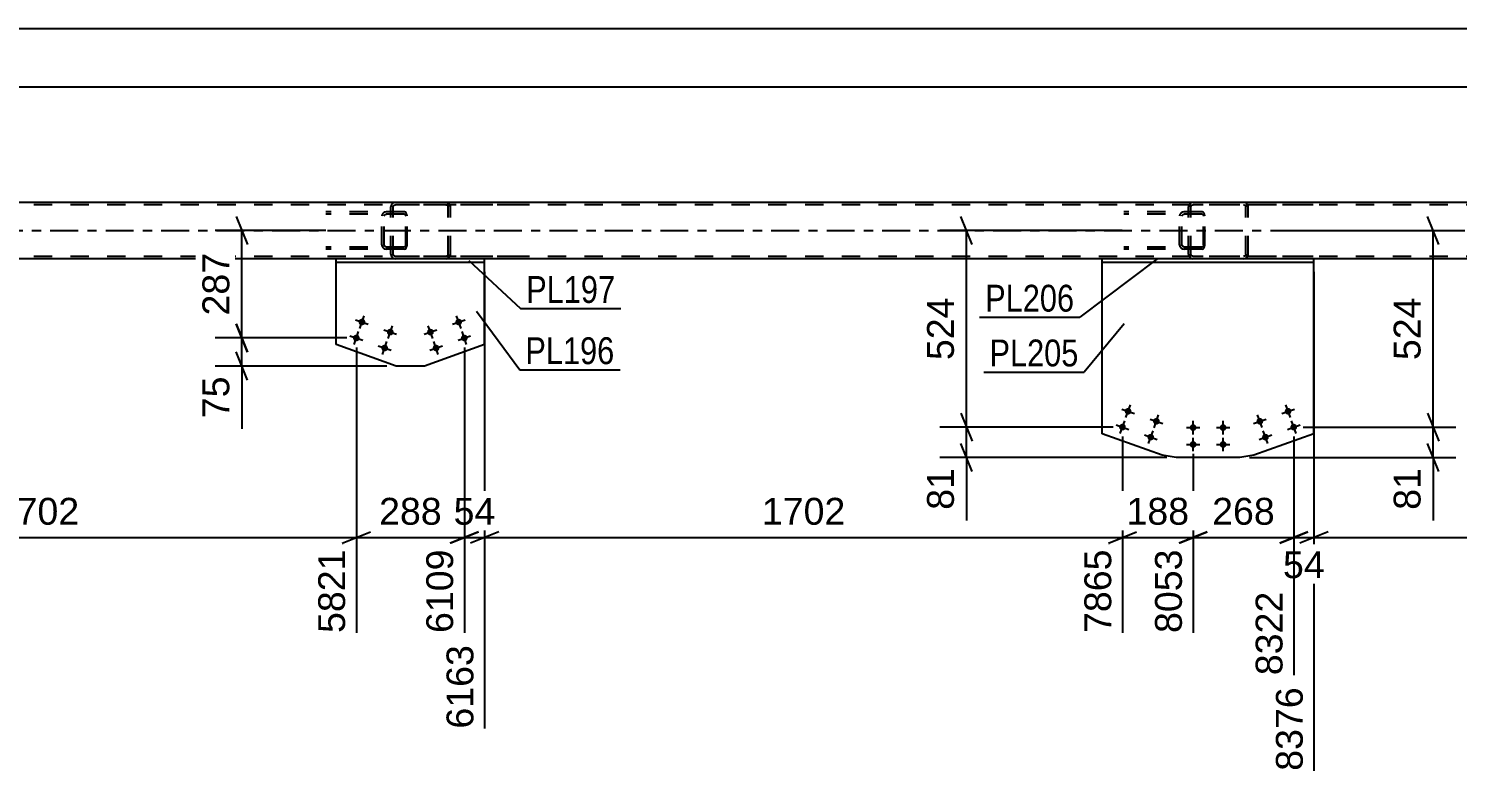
# Model space of a CAD drawing. Header units: millimetres. Extents: x -136 to 705, y -401 to 193.
# Drawn here: x 84.4 to 236.9, y -248.2 to -168.4 of the extents above; entities that cross this region are included whole.
import ezdxf

# ---------------------------------------------------------------- set-up
doc = ezdxf.new("R2010")
doc.units = ezdxf.units.MM
doc.linetypes.add('DXK_LINE_DOT2', pattern=[3.9198, 1.9599, -1.9599])
doc.linetypes.add('DXK_LINE_DOT3', pattern=[5.9187, 2.979, -0.9799, 0.9799, -0.9799])
doc.styles.add('Arial', font='ARIAL.TTF', dxfattribs={"height": 0.2})
doc.styles.add('Arial Narrow', font='ARIALN.TTF', dxfattribs={"height": 0.2})

# ---------------------------------------------------------------- blocks, each defined once
blk = doc.blocks.new('Part-318887035-4805 - 4670')
at = {"color": 2, "linetype": 'Continuous'}
for p, q in [((604.33, -186.98), (-61.24, -186.98)), ((117.23, -192.98), (51.32, -192.98)), ((198.99, -192.98), (133.08, -192.98)), ((287.49, -192.98), (221.59, -192.98))]:
    blk.add_line(p, q, dxfattribs=at)
at = {"color": 7, "linetype": 'DXK_LINE_DOT2'}
for p, q in [((604.33, -187.22), (-61.24, -187.22)), ((604.33, -192.74), (-61.24, -192.74)), ((604.33, -192.98), (-53.24, -192.98)), ((133.08, -192.98), (117.23, -192.98)), ((221.59, -192.98), (198.99, -192.98))]:
    blk.add_line(p, q, dxfattribs=at)
at = {"color": 7, "linetype": 'DXK_LINE_DOT3'}
blk.add_line((-61.24, -189.98), (604.33, -189.98), dxfattribs=at)
blk = doc.blocks.new('Bolt-318887035-4816 - 4670')
at = {"linetype": 'Continuous'}
for points in [[(208.33, -211, -1), (209.05, -211, -1)], [(211.53, -211, -1), (212.25, -211, -1)], [(208.33, -212.8, -1), (209.05, -212.8, -1)], [(211.53, -212.8, -1), (212.25, -212.8, -1)]]:
    blk.add_hatch(color=1, dxfattribs=at).paths.add_polyline_path(points)
at = {"color": 1, "linetype": 'Continuous'}
for p, q in [((208.69, -211.72), (208.69, -210.28)), ((211.89, -211.72), (211.89, -210.28)), ((207.97, -211), (209.41, -211)), ((211.17, -211), (212.61, -211)), ((207.97, -212.8), (209.41, -212.8)), ((208.69, -213.52), (208.69, -212.08)), ((211.17, -212.8), (212.61, -212.8)), ((211.89, -213.52), (211.89, -212.08))]:
    blk.add_line(p, q, dxfattribs=at)
blk = doc.blocks.new('Part-318887035-4704 - 4670')
at = {"color": 2, "linetype": 'Continuous'}
for p, q in [((221.59, -192.98), (198.99, -192.98)), ((198.99, -193.38), (198.99, -192.98)), ((221.59, -193.38), (198.99, -193.38)), ((221.59, -193.38), (221.59, -192.98))]:
    blk.add_line(p, q, dxfattribs=at)
blk = doc.blocks.new('Bolt-318887035-4841 - 4670')
at = {"linetype": 'Continuous'}
for points in [[(218.49, -209.38, -1), (219.16, -209.14, -1)], [(215.47, -210.45, -1), (216.15, -210.21, -1)], [(216.07, -212.14, -1), (216.75, -211.9, -1)], [(219.09, -211.07, -1), (219.77, -210.83, -1)]]:
    blk.add_hatch(color=1, dxfattribs=at).paths.add_polyline_path(points)
at = {"color": 1, "linetype": 'Continuous'}
for p, q in [((219.07, -209.93), (218.58, -208.58)), ((215.13, -210.57), (216.49, -210.09)), ((216.05, -211), (215.57, -209.65)), ((218.15, -209.5), (219.5, -209.02)), ((219.67, -211.63), (219.19, -210.27)), ((215.73, -212.26), (217.09, -211.78)), ((216.65, -212.7), (216.17, -211.34)), ((218.75, -211.19), (220.1, -210.71))]:
    blk.add_line(p, q, dxfattribs=at)
blk = doc.blocks.new('Bolt-318887035-4811 - 4670')
at = {"linetype": 'Continuous'}
for points in [[(201.41, -209.14, -1), (202.09, -209.38, -1)], [(204.43, -210.21, -1), (205.11, -210.45, -1)], [(200.81, -210.83, -1), (201.49, -211.07, -1)], [(203.83, -211.9, -1), (204.5, -212.14, -1)]]:
    blk.add_hatch(color=1, dxfattribs=at).paths.add_polyline_path(points)
at = {"color": 1, "linetype": 'Continuous'}
for p, q in [((201.51, -209.94), (201.99, -208.58)), ((200.91, -211.63), (201.39, -210.27)), ((201.07, -209.02), (202.43, -209.5)), ((204.09, -210.09), (205.45, -210.57)), ((204.53, -211.01), (205.01, -209.65)), ((200.47, -210.71), (201.83, -211.19)), ((203.49, -211.78), (204.84, -212.26)), ((203.92, -212.7), (204.41, -211.34))]:
    blk.add_line(p, q, dxfattribs=at)
blk = doc.blocks.new('Part-318887035-4778 - 4670')
at = {"color": 2, "linetype": 'Continuous'}
for p, q in [((117.23, -202.15), (117.23, -193.38)), ((133.08, -202.15), (133.08, -193.38)), ((123.64, -204.43), (117.23, -202.15)), ((133.08, -202.15), (126.67, -204.43)), ((126.67, -204.43), (123.64, -204.43))]:
    blk.add_line(p, q, dxfattribs=at)
at = {"color": 7, "linetype": 'DXK_LINE_DOT2'}
blk.add_line((133.08, -193.38), (117.23, -193.38), dxfattribs=at)
blk = doc.blocks.new('Bolt-318887035-4779 - 4670')
at = {"linetype": 'Continuous'}
for points in [[(129.98, -199.86, -1), (130.65, -199.62, -1)], [(126.96, -200.93, -1), (127.64, -200.69, -1)], [(130.58, -201.56, -1), (131.26, -201.32, -1)], [(127.56, -202.63, -1), (128.24, -202.39, -1)]]:
    blk.add_hatch(color=1, dxfattribs=at).paths.add_polyline_path(points)
at = {"color": 1, "linetype": 'Continuous'}
for p, q in [((129.64, -199.98), (130.99, -199.5)), ((130.56, -200.42), (130.07, -199.06)), ((126.62, -201.05), (127.98, -200.57)), ((127.54, -201.49), (127.06, -200.13)), ((130.24, -201.68), (131.59, -201.2)), ((131.16, -202.12), (130.68, -200.76)), ((127.22, -202.75), (128.58, -202.27)), ((128.14, -203.19), (127.66, -201.83))]:
    blk.add_line(p, q, dxfattribs=at)
blk = doc.blocks.new('Bolt-318887035-4849 - 4670')
at = {"linetype": 'Continuous'}
for points in [[(119.65, -199.62, -1), (120.33, -199.86, -1)], [(119.05, -201.32, -1), (119.73, -201.56, -1)], [(122.67, -200.69, -1), (123.35, -200.93, -1)], [(122.07, -202.39, -1), (122.75, -202.63, -1)]]:
    blk.add_hatch(color=1, dxfattribs=at).paths.add_polyline_path(points)
at = {"color": 1, "linetype": 'Continuous'}
for p, q in [((119.31, -199.5), (120.67, -199.98)), ((119.75, -200.42), (120.23, -199.06)), ((118.71, -201.2), (120.07, -201.68)), ((119.15, -202.12), (119.63, -200.76)), ((122.33, -200.57), (123.69, -201.05)), ((122.77, -201.49), (123.25, -200.13)), ((121.73, -202.27), (123.09, -202.75)), ((122.17, -203.19), (122.65, -201.83))]:
    blk.add_line(p, q, dxfattribs=at)
blk = doc.blocks.new('Part-318887035-4807 - 4670')
at = {"color": 7, "linetype": 'DXK_LINE_DOT2'}
for p, q in [((124.53, -187.98), (116.14, -187.98)), ((124.53, -188.22), (116.14, -188.22)), ((122.15, -188.27), (122.12, -188.46)), ((122.12, -191.5), (122.12, -188.46)), ((122.37, -188.46), (122.39, -188.36)), ((122.37, -191.5), (122.37, -188.46)), ((122.39, -188.36), (122.44, -188.29)), ((122.62, -187.98), (122.43, -188.01)), ((122.44, -188.29), (122.52, -188.23)), ((122.52, -188.23), (122.62, -188.22)), ((123.06, -188.22), (123.06, -187.98)), ((124.63, -188.01), (124.53, -187.98)), ((124.53, -188.22), (124.58, -188.23)), ((124.58, -188.23), (124.63, -188.29)), ((124.72, -188.12), (124.63, -188.01)), ((124.63, -188.29), (124.65, -188.36)), ((124.65, -188.36), (124.67, -188.46)), ((124.67, -191.5), (124.67, -188.46)), ((124.78, -188.27), (124.72, -188.12)), ((124.8, -188.46), (124.78, -188.27)), ((124.8, -191.5), (124.8, -188.46)), ((124.53, -191.74), (116.14, -191.74)), ((124.53, -191.98), (116.14, -191.98)), ((122.12, -191.5), (122.15, -191.68)), ((122.39, -191.59), (122.37, -191.5)), ((122.44, -191.67), (122.39, -191.59)), ((122.43, -191.94), (122.62, -191.98)), ((122.52, -191.72), (122.44, -191.67)), ((122.62, -191.74), (122.52, -191.72)), ((123.06, -191.98), (123.06, -191.74)), ((124.58, -191.72), (124.53, -191.74)), ((124.53, -191.98), (124.63, -191.94)), ((124.63, -191.67), (124.58, -191.72)), ((124.65, -191.59), (124.63, -191.67)), ((124.63, -191.94), (124.72, -191.84)), ((124.67, -191.5), (124.65, -191.59)), ((124.72, -191.84), (124.78, -191.68)), ((124.78, -191.68), (124.8, -191.5))]:
    blk.add_line(p, q, dxfattribs=at)
for centre, start, end in [((122.6, -188.47), 111.1513, 156.1049), ((122.6, -191.48), 203.8951, 248.8487)]:
    blk.add_arc(centre, 0.492, start, end, dxfattribs=at)
blk = doc.blocks.new('Part-318887035-4808 - 4670')
at = {"color": 7, "linetype": 'DXK_LINE_DOT2'}
for p, q in [((208.24, -187.27), (208.2, -187.46)), ((208.2, -192.5), (208.2, -187.46)), ((208.45, -187.46), (208.47, -187.36)), ((208.45, -192.5), (208.45, -187.46)), ((208.47, -187.36), (208.53, -187.29)), ((208.71, -186.98), (208.51, -187.01)), ((208.53, -187.29), (208.61, -187.23)), ((208.61, -187.23), (208.71, -187.22)), ((221.51, -186.98), (208.71, -186.98)), ((221.51, -187.22), (208.71, -187.22)), ((214.27, -187.01), (214.07, -186.98)), ((214.07, -187.22), (214.17, -187.23)), ((214.17, -187.23), (214.25, -187.29)), ((214.25, -187.29), (214.31, -187.36)), ((214.31, -187.36), (214.33, -187.46)), ((214.33, -192.5), (214.33, -187.46)), ((214.58, -187.46), (214.54, -187.27)), ((214.58, -192.5), (214.58, -187.46)), ((208.2, -192.5), (208.24, -192.68)), ((208.47, -192.59), (208.45, -192.5)), ((208.53, -192.67), (208.47, -192.59)), ((208.51, -192.94), (208.71, -192.98)), ((208.61, -192.72), (208.53, -192.67)), ((208.71, -192.74), (208.61, -192.72)), ((221.51, -192.74), (208.71, -192.74)), ((221.51, -192.98), (208.71, -192.98)), ((214.17, -192.72), (214.07, -192.74)), ((214.07, -192.98), (214.27, -192.94)), ((214.25, -192.67), (214.17, -192.72)), ((214.31, -192.59), (214.25, -192.67)), ((214.33, -192.5), (214.31, -192.59)), ((214.54, -192.68), (214.58, -192.5))]:
    blk.add_line(p, q, dxfattribs=at)
for centre, start, end in [((208.69, -187.48), 110.7583, 155.68), ((214.09, -187.48), 24.32, 69.2417), ((208.69, -192.48), 204.32, 249.2417), ((214.09, -192.48), 290.7583, 335.68)]:
    blk.add_arc(centre, 0.496, start, end, dxfattribs=at)
blk = doc.blocks.new('Part-318887035-4840 - 4670')
at = {"color": 2, "linetype": 'Continuous'}
for p, q in [((198.99, -211.67), (198.99, -193.38)), ((221.59, -211.67), (221.59, -193.38)), ((205.39, -213.94), (198.99, -211.67)), ((221.59, -211.67), (215.18, -213.94)), ((206.89, -214.2), (205.39, -213.94)), ((213.69, -214.2), (206.89, -214.2)), ((215.18, -213.94), (213.69, -214.2))]:
    blk.add_line(p, q, dxfattribs=at)
at = {"color": 7, "linetype": 'DXK_LINE_DOT2'}
blk.add_line((221.59, -193.38), (198.99, -193.38), dxfattribs=at)
blk = doc.blocks.new('Part-318887035-4861 - 4670')
at = {"color": 7, "linetype": 'DXK_LINE_DOT2'}
for p, q in [((209.66, -187.98), (201.28, -187.98)), ((209.66, -188.22), (201.28, -188.22)), ((207.29, -188.27), (207.25, -188.46)), ((207.25, -191.5), (207.25, -188.46)), ((207.5, -188.46), (207.52, -188.36)), ((207.5, -191.5), (207.5, -188.46)), ((207.52, -188.36), (207.58, -188.29)), ((207.75, -187.98), (207.56, -188.01)), ((207.58, -188.29), (207.66, -188.23)), ((207.66, -188.23), (207.75, -188.22)), ((208.2, -188.22), (208.2, -187.98)), ((209.77, -188.01), (209.66, -187.98)), ((209.66, -188.22), (209.72, -188.23)), ((209.72, -188.23), (209.76, -188.29)), ((209.76, -188.29), (209.79, -188.36)), ((209.86, -188.12), (209.77, -188.01)), ((209.79, -188.36), (209.8, -188.46)), ((209.8, -191.5), (209.8, -188.46)), ((209.91, -188.27), (209.86, -188.12)), ((209.93, -188.46), (209.91, -188.27)), ((209.93, -191.5), (209.93, -188.46)), ((209.66, -191.74), (201.28, -191.74)), ((209.66, -191.98), (201.28, -191.98)), ((207.25, -191.5), (207.29, -191.68)), ((207.52, -191.59), (207.5, -191.5)), ((207.58, -191.67), (207.52, -191.59)), ((207.56, -191.94), (207.75, -191.98)), ((207.66, -191.72), (207.58, -191.67)), ((207.75, -191.74), (207.66, -191.72)), ((208.2, -191.98), (208.2, -191.74)), ((209.72, -191.72), (209.66, -191.74)), ((209.66, -191.98), (209.77, -191.94)), ((209.76, -191.67), (209.72, -191.72)), ((209.79, -191.59), (209.76, -191.67)), ((209.77, -191.94), (209.86, -191.84)), ((209.8, -191.5), (209.79, -191.59)), ((209.86, -191.84), (209.91, -191.68)), ((209.91, -191.68), (209.93, -191.5))]:
    blk.add_line(p, q, dxfattribs=at)
for centre, start, end in [((207.74, -188.47), 111.1513, 156.1049), ((207.74, -191.48), 203.8951, 248.8487)]:
    blk.add_arc(centre, 0.492, start, end, dxfattribs=at)
blk = doc.blocks.new('Part-318887035-4929 - 4670')
at = {"color": 7, "linetype": 'DXK_LINE_DOT2'}
for p, q in [((123.1, -187.27), (123.06, -187.46)), ((123.06, -192.5), (123.06, -187.46)), ((123.32, -187.46), (123.34, -187.36)), ((123.32, -192.5), (123.32, -187.46)), ((123.34, -187.36), (123.39, -187.29)), ((123.58, -186.98), (123.38, -187.01)), ((123.39, -187.29), (123.48, -187.23)), ((123.48, -187.23), (123.58, -187.22)), ((136.37, -186.98), (123.58, -186.98)), ((136.37, -187.22), (123.58, -187.22)), ((129.13, -187.01), (128.94, -186.98)), ((128.94, -187.22), (129.04, -187.23)), ((129.04, -187.23), (129.12, -187.29)), ((129.12, -187.29), (129.17, -187.36)), ((129.17, -187.36), (129.19, -187.46)), ((129.19, -192.5), (129.19, -187.46)), ((129.45, -187.46), (129.41, -187.27)), ((129.45, -192.5), (129.45, -187.46)), ((123.06, -192.5), (123.1, -192.68)), ((123.34, -192.59), (123.32, -192.5)), ((123.39, -192.67), (123.34, -192.59)), ((123.38, -192.94), (123.58, -192.98)), ((123.48, -192.72), (123.39, -192.67)), ((123.58, -192.74), (123.48, -192.72)), ((136.37, -192.74), (123.58, -192.74)), ((136.37, -192.98), (123.58, -192.98)), ((129.04, -192.72), (128.94, -192.74)), ((128.94, -192.98), (129.13, -192.94)), ((129.12, -192.67), (129.04, -192.72)), ((129.17, -192.59), (129.12, -192.67)), ((129.19, -192.5), (129.17, -192.59)), ((129.41, -192.68), (129.45, -192.5))]:
    blk.add_line(p, q, dxfattribs=at)
for centre, start, end in [((123.56, -187.48), 110.7583, 155.68), ((128.96, -187.48), 24.32, 69.2417), ((123.56, -192.48), 204.32, 249.2417), ((128.96, -192.48), 290.7583, 335.68)]:
    blk.add_arc(centre, 0.496, start, end, dxfattribs=at)
blk = doc.blocks.new('Part-318887035-4955 - 4670')
at = {"color": 2, "linetype": 'Continuous'}
for p, q in [((133.08, -192.98), (117.23, -192.98)), ((117.23, -193.38), (117.23, -192.98)), ((133.08, -193.38), (117.23, -193.38)), ((133.08, -193.38), (133.08, -192.98))]:
    blk.add_line(p, q, dxfattribs=at)
blk = doc.blocks.new('StraightDimension-318887035-5372 - 4670')
at = {"color": 7, "linetype": 'Continuous'}
for p, q in [((133.08, -194.38), (133.08, -243.11)), ((201.15, -211.95), (201.15, -232.91)), ((134.58, -222.11), (131.58, -223.31)), ((199.65, -223.31), (202.65, -222.11)), ((133.08, -222.71), (201.15, -222.71))]:
    blk.add_line(p, q, dxfattribs=at)
at = {"color": 0}
blk.add_wipeout([(172.16, -221.96), (172.16, -217.76), (162.07, -217.76), (162.07, -221.96)], dxfattribs=at)
at = {"color": 0, "linetype": 'Continuous'}
blk.add_wipeout([(200.55, -223.41), (196.35, -223.41), (196.35, -233.51), (200.55, -233.51)], dxfattribs=at)
at = {"color": 3, "style": 'Arial'}
blk.add_text('1702', height=2.865, dxfattribs=at).set_placement((162.67, -221.36))
at = {"color": 3, "linetype": 'Continuous', "style": 'Arial'}
blk.add_text('7865', height=2.865, rotation=90.0002, dxfattribs=at).set_placement((199.95, -232.91))
blk = doc.blocks.new('StraightDimension-318887035-5070 - 4670')
at = {"color": 7, "linetype": 'Continuous'}
for p, q in [((234.91, -191.48), (233.71, -188.48)), ((219.61, -189.98), (236.71, -189.98)), ((234.31, -210.95), (234.31, -189.98)), ((233.71, -209.45), (234.91, -212.45)), ((220.43, -210.95), (236.71, -210.95))]:
    blk.add_line(p, q, dxfattribs=at)
at = {"color": 0}
blk.add_wipeout([(233.56, -196.53), (229.36, -196.53), (229.36, -204.4), (233.56, -204.4)], dxfattribs=at)
at = {"color": 3, "style": 'Arial'}
blk.add_text('524', height=2.865, rotation=90.0002, dxfattribs=at).set_placement((232.96, -203.8))
blk = doc.blocks.new('StraightDimension-318887035-5086 - 4670')
at = {"color": 7, "linetype": 'Continuous'}
for p, q in [((233.71, -209.45), (234.91, -212.45)), ((220.43, -210.95), (236.71, -210.95)), ((234.31, -214.2), (234.31, -210.95)), ((234.91, -215.7), (233.71, -212.7)), ((214.69, -214.2), (236.71, -214.2))]:
    blk.add_line(p, q, dxfattribs=at)
at = {"color": 0}
blk.add_wipeout([(233.56, -214.73), (229.36, -214.73), (229.36, -220.37), (233.56, -220.37)], dxfattribs=at)
at = {"color": 7, "linetype": 'Continuous'}
blk.add_line((234.31, -214.2), (234.31, -220.9), dxfattribs=at)
blk.add_line((234.31, -214.2), (234.31, -220.9), dxfattribs=at)
at = {"color": 3, "style": 'Arial'}
blk.add_text('81', height=2.865, rotation=90.0002, dxfattribs=at).set_placement((232.96, -219.77))
blk = doc.blocks.new('StraightDimension-318887035-5097 - 4670')
at = {"color": 7, "linetype": 'Continuous'}
blk.add_line((-73.34, -174.64), (616.43, -174.64), dxfattribs=at)
blk = doc.blocks.new('StraightDimension-318887035-5152 - 4670')
at = {"color": 7, "linetype": 'Continuous'}
blk.add_line((-74.14, -168.44), (617.23, -168.44), dxfattribs=at)
blk = doc.blocks.new('StraightDimension-318887035-5358 - 4670')
at = {"color": 7, "linetype": 'Continuous'}
for p, q in [((221.59, -194.38), (221.59, -247.61)), ((289.66, -202.44), (289.66, -235.13)), ((223.09, -222.11), (220.09, -223.31)), ((288.16, -223.31), (291.16, -222.11)), ((221.59, -222.71), (289.66, -222.71))]:
    blk.add_line(p, q, dxfattribs=at)
at = {"color": 0}
blk.add_wipeout([(260.67, -221.96), (260.67, -217.76), (250.58, -217.76), (250.58, -221.96)], dxfattribs=at)
at = {"color": 0, "linetype": 'Continuous'}
blk.add_wipeout([(289.06, -223.41), (284.86, -223.41), (284.86, -235.73), (289.06, -235.73)], dxfattribs=at)
at = {"color": 3, "style": 'Arial'}
blk.add_text('1702', height=2.865, dxfattribs=at).set_placement((251.18, -221.36))
at = {"color": 3, "linetype": 'Continuous', "style": 'Arial'}
blk.add_text('10077', height=2.865, rotation=90.0002, dxfattribs=at).set_placement((288.46, -235.13))
blk = doc.blocks.new('StraightDimension-318887035-5365 - 4670')
at = {"color": 7, "linetype": 'Continuous'}
for p, q in [((221.59, -194.38), (221.59, -247.61)), ((219.43, -211.95), (219.43, -237.41)), ((217.93, -223.31), (220.93, -222.11)), ((223.09, -222.11), (220.09, -223.31)), ((219.43, -222.71), (221.59, -222.71))]:
    blk.add_line(p, q, dxfattribs=at)
at = {"color": 0}
blk.add_wipeout([(223.33, -227.66), (223.33, -223.46), (217.68, -223.46), (217.68, -227.66)], dxfattribs=at)
at = {"color": 0, "linetype": 'Continuous'}
blk.add_wipeout([(220.99, -238.11), (216.79, -238.11), (216.79, -248.21), (220.99, -248.21)], dxfattribs=at)
at = {"color": 3, "style": 'Arial'}
blk.add_text('54', height=2.865, dxfattribs=at).set_placement((218.28, -227.06))
at = {"color": 3, "linetype": 'Continuous', "style": 'Arial'}
blk.add_text('8376', height=2.865, rotation=90.0002, dxfattribs=at).set_placement((220.39, -247.61))
blk = doc.blocks.new('StraightDimension-318887035-5379 - 4670')
at = {"color": 7, "linetype": 'Continuous'}
for p, q in [((219.43, -211.95), (219.43, -237.41)), ((208.69, -213.8), (208.69, -232.91)), ((207.19, -223.31), (210.19, -222.11)), ((220.93, -222.11), (217.93, -223.31)), ((208.69, -222.71), (219.43, -222.71))]:
    blk.add_line(p, q, dxfattribs=at)
at = {"color": 0}
blk.add_wipeout([(217.99, -221.96), (217.99, -217.76), (210.12, -217.76), (210.12, -221.96)], dxfattribs=at)
at = {"color": 0, "linetype": 'Continuous'}
blk.add_wipeout([(218.83, -227.91), (214.63, -227.91), (214.63, -238.01), (218.83, -238.01)], dxfattribs=at)
at = {"color": 3, "style": 'Arial'}
blk.add_text('268', height=2.865, dxfattribs=at).set_placement((210.72, -221.36))
at = {"color": 3, "linetype": 'Continuous', "style": 'Arial'}
blk.add_text('8322', height=2.865, rotation=90.0002, dxfattribs=at).set_placement((218.23, -237.41))
blk = doc.blocks.new('StraightDimension-318887035-5388 - 4670')
at = {"color": 7, "linetype": 'Continuous'}
for p, q in [((201.15, -211.95), (201.15, -232.91)), ((208.69, -213.8), (208.69, -232.91)), ((199.65, -223.31), (202.65, -222.11)), ((210.19, -222.11), (207.19, -223.31)), ((201.15, -222.71), (208.69, -222.71))]:
    blk.add_line(p, q, dxfattribs=at)
at = {"color": 0}
blk.add_wipeout([(208.85, -221.96), (208.85, -217.76), (200.98, -217.76), (200.98, -221.96)], dxfattribs=at)
at = {"color": 0, "linetype": 'Continuous'}
blk.add_wipeout([(208.09, -223.41), (203.89, -223.41), (203.89, -233.51), (208.09, -233.51)], dxfattribs=at)
at = {"color": 3, "style": 'Arial'}
blk.add_text('188', height=2.865, dxfattribs=at).set_placement((201.58, -221.36))
at = {"color": 3, "linetype": 'Continuous', "style": 'Arial'}
blk.add_text('8053', height=2.865, rotation=90.0002, dxfattribs=at).set_placement((207.49, -232.91))
blk = doc.blocks.new('StraightDimension-318887035-5397 - 4670')
at = {"color": 7, "linetype": 'Continuous'}
for p, q in [((51.32, -194.38), (51.32, -247.61)), ((119.39, -202.44), (119.39, -232.91)), ((52.82, -222.11), (49.82, -223.31)), ((117.89, -223.31), (120.89, -222.11)), ((51.32, -222.71), (119.39, -222.71))]:
    blk.add_line(p, q, dxfattribs=at)
at = {"color": 0}
blk.add_wipeout([(90.4, -221.96), (90.4, -217.76), (80.31, -217.76), (80.31, -221.96)], dxfattribs=at)
at = {"color": 0, "linetype": 'Continuous'}
blk.add_wipeout([(118.79, -223.41), (114.59, -223.41), (114.59, -233.51), (118.79, -233.51)], dxfattribs=at)
at = {"color": 3, "style": 'Arial'}
blk.add_text('1702', height=2.865, dxfattribs=at).set_placement((80.91, -221.36))
at = {"color": 3, "linetype": 'Continuous', "style": 'Arial'}
blk.add_text('5821', height=2.865, rotation=90.0002, dxfattribs=at).set_placement((118.19, -232.91))
blk = doc.blocks.new('StraightDimension-318887035-5404 - 4670')
at = {"color": 7, "linetype": 'Continuous'}
for p, q in [((133.08, -194.38), (133.08, -243.11)), ((130.92, -202.44), (130.92, -232.91)), ((129.42, -223.31), (132.42, -222.11)), ((134.58, -222.11), (131.58, -223.31)), ((130.92, -222.71), (133.08, -222.71))]:
    blk.add_line(p, q, dxfattribs=at)
at = {"color": 0}
blk.add_wipeout([(134.82, -221.96), (134.82, -217.76), (129.17, -217.76), (129.17, -221.96)], dxfattribs=at)
at = {"color": 0, "linetype": 'Continuous'}
blk.add_wipeout([(132.48, -233.61), (128.28, -233.61), (128.28, -243.71), (132.48, -243.71)], dxfattribs=at)
at = {"color": 3, "style": 'Arial'}
blk.add_text('54', height=2.865, dxfattribs=at).set_placement((129.77, -221.36))
at = {"color": 3, "linetype": 'Continuous', "style": 'Arial'}
blk.add_text('6163', height=2.865, rotation=90.0002, dxfattribs=at).set_placement((131.88, -243.11))
blk = doc.blocks.new('StraightDimension-318887035-5411 - 4670')
at = {"color": 7, "linetype": 'Continuous'}
for p, q in [((119.39, -202.44), (119.39, -232.91)), ((130.92, -202.44), (130.92, -232.91)), ((117.89, -223.31), (120.89, -222.11)), ((132.42, -222.11), (129.42, -223.31)), ((119.39, -222.71), (130.92, -222.71))]:
    blk.add_line(p, q, dxfattribs=at)
at = {"color": 0}
blk.add_wipeout([(129.09, -221.96), (129.09, -217.76), (121.22, -217.76), (121.22, -221.96)], dxfattribs=at)
at = {"color": 0, "linetype": 'Continuous'}
blk.add_wipeout([(130.32, -223.41), (126.12, -223.41), (126.12, -233.51), (130.32, -233.51)], dxfattribs=at)
at = {"color": 3, "style": 'Arial'}
blk.add_text('288', height=2.865, dxfattribs=at).set_placement((121.82, -221.36))
at = {"color": 3, "linetype": 'Continuous', "style": 'Arial'}
blk.add_text('6109', height=2.865, rotation=90.0002, dxfattribs=at).set_placement((129.72, -232.91))
blk = doc.blocks.new('StraightDimension-318887035-5513 - 4670')
at = {"color": 7, "linetype": 'Continuous'}
for p, q in [((183.91, -209.45), (185.11, -212.45)), ((200.15, -210.95), (181.66, -210.95)), ((184.51, -214.2), (184.51, -210.95)), ((185.11, -215.7), (183.91, -212.7)), ((205.89, -214.2), (181.66, -214.2))]:
    blk.add_line(p, q, dxfattribs=at)
at = {"color": 0}
blk.add_wipeout([(183.76, -214.73), (179.56, -214.73), (179.56, -220.37), (183.76, -220.37)], dxfattribs=at)
at = {"color": 7, "linetype": 'Continuous'}
blk.add_line((184.51, -214.2), (184.51, -220.9), dxfattribs=at)
blk.add_line((184.51, -214.2), (184.51, -220.9), dxfattribs=at)
at = {"color": 3, "style": 'Arial'}
blk.add_text('81', height=2.865, rotation=90.0002, dxfattribs=at).set_placement((183.16, -219.77))
blk = doc.blocks.new('StraightDimension-318887035-5523 - 4670')
at = {"color": 7, "linetype": 'Continuous'}
for p, q in [((185.11, -191.48), (183.91, -188.48)), ((201.11, -189.98), (181.66, -189.98)), ((184.51, -210.95), (184.51, -189.98)), ((183.91, -209.45), (185.11, -212.45)), ((200.15, -210.95), (181.66, -210.95))]:
    blk.add_line(p, q, dxfattribs=at)
at = {"color": 0}
blk.add_wipeout([(183.76, -196.53), (179.56, -196.53), (179.56, -204.4), (183.76, -204.4)], dxfattribs=at)
at = {"color": 3, "style": 'Arial'}
blk.add_text('524', height=2.865, rotation=90.0002, dxfattribs=at).set_placement((183.16, -203.8))
blk = doc.blocks.new('StraightDimension-318887035-5540 - 4670')
at = {"color": 7, "linetype": 'Continuous'}
for p, q in [((106.58, -188.48), (107.78, -191.48)), ((116.15, -189.98), (104.33, -189.98)), ((107.18, -201.44), (107.18, -189.98)), ((107.78, -202.94), (106.58, -199.94)), ((118.39, -201.44), (104.33, -201.44))]:
    blk.add_line(p, q, dxfattribs=at)
at = {"color": 0}
blk.add_wipeout([(106.43, -191.77), (102.23, -191.77), (102.23, -199.64), (106.43, -199.64)], dxfattribs=at)
at = {"color": 3, "style": 'Arial'}
blk.add_text('287', height=2.865, rotation=90.0002, dxfattribs=at).set_placement((105.83, -199.04))
blk = doc.blocks.new('StraightDimension-318887035-5556 - 4670')
at = {"color": 7, "linetype": 'Continuous'}
for p, q in [((106.58, -199.94), (107.78, -202.94)), ((118.39, -201.44), (104.33, -201.44)), ((107.18, -204.43), (107.18, -201.44)), ((107.78, -205.93), (106.58, -202.93)), ((122.64, -204.43), (104.33, -204.43))]:
    blk.add_line(p, q, dxfattribs=at)
at = {"color": 0}
blk.add_wipeout([(106.43, -204.95), (102.23, -204.95), (102.23, -210.6), (106.43, -210.6)], dxfattribs=at)
at = {"color": 7, "linetype": 'Continuous'}
blk.add_line((107.18, -204.43), (107.18, -211.13), dxfattribs=at)
blk.add_line((107.18, -204.43), (107.18, -211.13), dxfattribs=at)
at = {"color": 3, "style": 'Arial'}
blk.add_text('75', height=2.865, rotation=90.0002, dxfattribs=at).set_placement((105.83, -210))
blk = doc.blocks.new('Mark-318887035-4700 - 4670')
at = {"color": 0}
blk.add_wipeout([(196, -198.63), (196, -195.63), (186.5, -195.63), (186.5, -198.63)], dxfattribs=at)
blk.add_wipeout([(196, -198.63), (196, -195.63), (186.5, -195.63), (186.5, -198.63)], dxfattribs=at)
at = {"color": 30, "linetype": 'Continuous'}
for p in [(204.81, -193.05), (185.9, -199.23)]:
    blk.add_line(p, (196.6, -199.23), dxfattribs=at)
at = {"color": 3, "style": 'Arial Narrow'}
blk.add_text('PL206', height=2.863, dxfattribs=at).set_placement((186.5, -198.63))
blk = doc.blocks.new('Mark-318887035-4836 - 4670')
at = {"color": 0}
blk.add_wipeout([(196.46, -204.47), (196.46, -201.47), (186.96, -201.47), (186.96, -204.47)], dxfattribs=at)
blk.add_wipeout([(196.46, -204.47), (196.46, -201.47), (186.96, -201.47), (186.96, -204.47)], dxfattribs=at)
at = {"color": 30, "linetype": 'Continuous'}
for p in [(201.34, -199.93), (186.36, -205.07)]:
    blk.add_line(p, (197.06, -205.07), dxfattribs=at)
at = {"color": 3, "style": 'Arial Narrow'}
blk.add_text('PL205', height=2.863, dxfattribs=at).set_placement((186.96, -204.47))
blk = doc.blocks.new('Mark-318887035-4774 - 4670')
at = {"color": 0}
blk.add_wipeout([(146.93, -204.23), (146.93, -201.23), (137.43, -201.23), (137.43, -204.23)], dxfattribs=at)
blk.add_wipeout([(146.93, -204.23), (146.93, -201.23), (137.43, -201.23), (137.43, -204.23)], dxfattribs=at)
at = {"color": 30, "linetype": 'Continuous'}
for p, q in [((132.2, -198.59), (136.83, -204.83)), ((136.83, -204.83), (147.53, -204.83))]:
    blk.add_line(p, q, dxfattribs=at)
at = {"color": 3, "style": 'Arial Narrow'}
blk.add_text('PL196', height=2.863, dxfattribs=at).set_placement((137.43, -204.23))
blk = doc.blocks.new('Mark-318887035-4951 - 4670')
at = {"color": 0}
blk.add_wipeout([(147.03, -197.7), (147.03, -194.7), (137.52, -194.7), (137.52, -197.7)], dxfattribs=at)
blk.add_wipeout([(147.03, -197.7), (147.03, -194.7), (137.52, -194.7), (137.52, -197.7)], dxfattribs=at)
at = {"color": 30, "linetype": 'Continuous'}
for p, q in [((131.4, -193.16), (136.92, -198.3)), ((136.92, -198.3), (147.63, -198.3))]:
    blk.add_line(p, q, dxfattribs=at)
at = {"color": 3, "style": 'Arial Narrow'}
blk.add_text('PL197', height=2.863, dxfattribs=at).set_placement((137.52, -197.7))

msp = doc.modelspace()

# ---------------------------------------------------------------- block references
for name in ['StraightDimension-318887035-5097 - 4670', 'Part-318887035-4805 - 4670', 'Part-318887035-4929 - 4670', 'Part-318887035-4808 - 4670', 'Part-318887035-4807 - 4670', 'Part-318887035-4861 - 4670', 'Part-318887035-4955 - 4670', 'Part-318887035-4778 - 4670', 'Part-318887035-4704 - 4670', 'Part-318887035-4840 - 4670', 'Bolt-318887035-4849 - 4670', 'Bolt-318887035-4779 - 4670', 'Bolt-318887035-4811 - 4670', 'Bolt-318887035-4841 - 4670', 'Bolt-318887035-4816 - 4670']:
    msp.add_blockref(name, (0, 0))

# ---------------------------------------------------------------- next in the draw order: block references
for name in ['StraightDimension-318887035-5152 - 4670', 'StraightDimension-318887035-5070 - 4670', 'StraightDimension-318887035-5397 - 4670', 'StraightDimension-318887035-5372 - 4670']:
    msp.add_blockref(name, (0, 0))

# ---------------------------------------------------------------- next in the draw order: block references
for name in ['StraightDimension-318887035-5404 - 4670', 'StraightDimension-318887035-5086 - 4670']:
    msp.add_blockref(name, (0, 0))

# ---------------------------------------------------------------- next in the draw order: block references
for name in ['StraightDimension-318887035-5358 - 4670', 'StraightDimension-318887035-5411 - 4670']:
    msp.add_blockref(name, (0, 0))

# ---------------------------------------------------------------- next in the draw order: block references
for name in ['StraightDimension-318887035-5540 - 4670', 'StraightDimension-318887035-5365 - 4670', 'Mark-318887035-4774 - 4670']:
    msp.add_blockref(name, (0, 0))

# ---------------------------------------------------------------- next in the draw order: block references
for name in ['Mark-318887035-4951 - 4670', 'StraightDimension-318887035-5556 - 4670', 'StraightDimension-318887035-5379 - 4670']:
    msp.add_blockref(name, (0, 0))

# ---------------------------------------------------------------- next in the draw order: block references
msp.add_blockref('StraightDimension-318887035-5388 - 4670', (0, 0))

# ---------------------------------------------------------------- next in the draw order: block references
msp.add_blockref('StraightDimension-318887035-5513 - 4670', (0, 0))

# ---------------------------------------------------------------- next in the draw order: block references
msp.add_blockref('StraightDimension-318887035-5523 - 4670', (0, 0))

# ---------------------------------------------------------------- next in the draw order: block references
msp.add_blockref('Mark-318887035-4700 - 4670', (0, 0))

# ---------------------------------------------------------------- next in the draw order: block references
msp.add_blockref('Mark-318887035-4836 - 4670', (0, 0))

doc.saveas('drawing.dxf')
